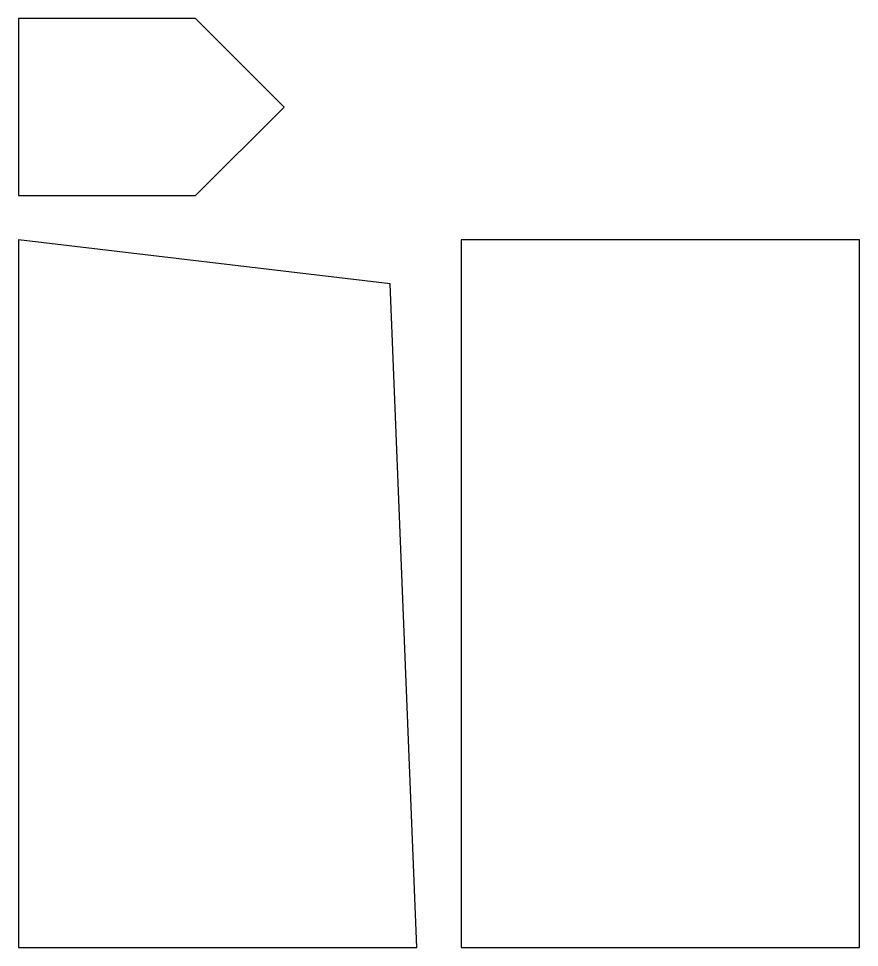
# Model space of a CAD drawing. Header units: millimetres. Extents: x 0 to 950, y 0 to 1050.
import ezdxf

# ---------------------------------------------------------------- set-up
doc = ezdxf.new("R2010")
doc.units = ezdxf.units.MM
for name, color, linetype in [('DELANTERO', 7, 'Continuous'), ('ESPALDA', 7, 'Continuous'), ('MANGA', 7, 'Continuous')]:
    doc.layers.add(name, color=color, linetype=linetype)

msp = doc.modelspace()

# ---------------------------------------------------------------- linework, layer by layer
at = {"layer": 'DELANTERO'}
msp.add_lwpolyline([(0, 0), (450, 0), (420, 750), (0, 800)], close=True, dxfattribs=at)
at = {"layer": 'ESPALDA'}
msp.add_lwpolyline([(500, 0), (950, 0), (950, 800), (500, 800)], close=True, dxfattribs=at)
at = {"layer": 'MANGA'}
msp.add_lwpolyline([(0, 850), (200, 850), (300, 950), (200, 1050), (0, 1050)], close=True, dxfattribs=at)

doc.saveas('drawing.dxf')
